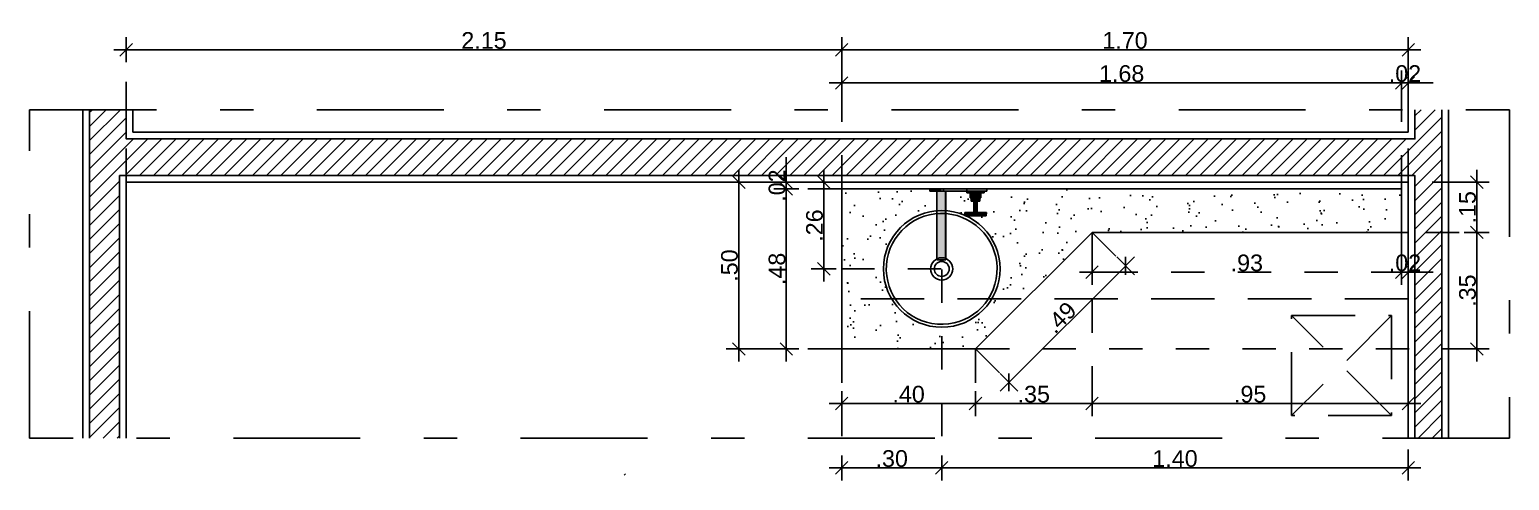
# Model space of a CAD drawing. Header units: millimetres. Extents: x 1999 to 2304, y 1614 to 1800.
# Drawn here: x 2245.624 to 2250.065, y 1631.326 to 1632.678 of the extents above; entities that cross this region are included whole.
import ezdxf

# ---------------------------------------------------------------- set-up
doc = ezdxf.new("R2010")
doc.units = ezdxf.units.MM
doc.header["$LTSCALE"] = 0.03
doc.header["$PDMODE"] = 34
for name, pattern in [('CONTINU', [0]), ('DASHDOT', [25.4, 12.7, -6.35, 0, -6.35]), ('HIDDEN', [9.524999999999999, 6.35, -3.175])]:
    doc.linetypes.add(name, pattern=pattern)
for name, color, linetype in [('BANCADAS', 5, 'Continuous'), ('COTA BANCADAS', 250, 'Continuous'), ('COTA Especificações', 250, 'Continuous'), ('Especificações', 3, 'Continuous'), ('Layout', 6, 'Continuous'), ('LOUÇAS E METAIS', 5, 'Continuous'), ('PL1', 1, 'Continuous'), ('PL250', 250, 'Continuous'), ('PL5', 5, 'Continuous'), ('PL6', 6, 'Continuous'), ('Projeção', 250, 'HIDDEN')]:
    doc.layers.add(name, color=color, linetype=linetype)
doc.styles.get("Standard").update_dxf_attribs({"font": 'arial.ttf'})
doc.dimstyles.new('TICK01', dxfattribs={"dimscale": 0, "dimtxt": 2, "dimasz": 1.5, "dimexe": 0.18, "dimexo": 0.06, "dimgap": 0.09, "dimtad": 1, "dimzin": 4, "dimdsep": 46, "dimtxsty": 'Standard', "dimblk": 'TICK1', "dimcen": 0.09, "dimclrd": 256, "dimclre": 256, "dimclrt": 4, "dimaunit": 1, "dimadec": 0, "dimazin": 0, "dimtfac": 1, "dimtix": 1, "dimtmove": 2, "dimatfit": 3, "dimldrblk": 'TICK1', "dimfxl": 1, "dimtolj": 1, "dimtzin": 12, "dimarcsym": 0})

# ---------------------------------------------------------------- blocks, each defined once
blk = doc.blocks.new('L55_p')
at = {"layer": 'PL250'}
blk.add_lwpolyline([(0, 0.03345301067885487, 1), (0, -0.03345301067885487, 1)], format="xyb", close=True, dxfattribs=at)
at = {"layer": 'PL5'}
blk.add_lwpolyline([(-1.879334384994748e-13, 0.1749999999971191, 1), (-1.879334384994748e-13, -0.1749999999998043, 1)], format="xyb", close=True, dxfattribs=at)
blk.add_lwpolyline([(-0.0127383558278705, -0.165761264446086, 1563.580026749659), (-0.01316236934652443, -0.165728134404358)], format="xyb", dxfattribs=at)
at = {"layer": 'PL6'}
blk.add_lwpolyline([(0, 0.02250000745696923, 1), (0, -0.02250000745696923, 1)], format="xyb", close=True, dxfattribs=at)
blk = doc.blocks.new('1179C85_P')
at = {"layer": 'Especificações'}
h = blk.add_hatch(color=9, dxfattribs=at)
h.dxf.hatch_style = 1
h.paths.add_polyline_path([(-1.000154820074428e-14, 0), (-0.1368569897952057, 0), (-0.1368547259952493, -0.006534158820159064), (-3.570083274145874e-09, -0.006534158820159064)])
h = blk.add_hatch(color=9, dxfattribs=at)
h.dxf.hatch_style = 1
h.paths.add_polyline_path([(0.03395699256475382, 4.336808689942018e-19), (-1.000415028595825e-14, 4.336808689942018e-19), (-3.570083277615321e-09, -0.006534158820159064), (0.03395699256475382, -0.006534158820159064)])
h = blk.add_hatch(color=9, dxfattribs=at)
h.dxf.hatch_style = 1
h.paths.add_polyline_path([(-0.07691797499524, -0.006534158820159064), (-0.1288820339952963, -0.006534158820159064), (-0.1288821692352258, -0.01167911472020932), (-0.07691783975519684, -0.01167911472020933)])
h = blk.add_hatch(color=9, dxfattribs=at)
h.dxf.hatch_style = 1
h.paths.add_polyline_path([(-0.08669326331554698, -0.01167911472020933), (-0.1191067456749893, -0.01167911472020933), (-0.1191068338752075, -0.0264029698801096), (-0.08669317511521513, -0.02640296988010959)])
h = blk.add_hatch(color=9, dxfattribs=at)
h.dxf.hatch_style = 1
h.paths.add_polyline_path([(-0.08998602803565868, -0.02640296988010959), (-0.115814004475074, -0.02640296988010959), (-0.1158140279952704, -0.03634499442000561), (-0.08998598099526588, -0.03634499442000561)])
h = blk.add_hatch(color=9, dxfattribs=at)
h.dxf.hatch_style = 1
h.paths.add_polyline_path([(-0.09775509563519336, -0.03634499442000561), (-0.1080450044952386, -0.03634499442000561), (-0.1080450044952386, -0.07029440302403642), (-0.09775509563519337, -0.07029448891736483)])
h = blk.add_hatch(color=9, dxfattribs=at)
h.dxf.hatch_style = 1
h.paths.add_polyline_path([(0.01309511124475193, -0.006534158820159064), (-0.01309523195527618, -0.006534158820159057), (-0.01309523195527618, -0.2121653352000976), (-2.564640280283692e-07, -0.2128515855902433), (0.01309511124475193, -0.2121652881601221)])
h = blk.add_hatch(color=9, dxfattribs=at)
h.dxf.hatch_style = 1
h.paths.add_polyline_path([(-0.1088737641890047, -0.0702944915401531), (-0.1353190050299451, -0.0702944915401531), (-0.1351285934005058, -0.08120084490019543), (-0.1086836434442132, -0.08120079906446953)])
h = blk.add_hatch(color=9, dxfattribs=at)
h.dxf.hatch_style = 1
h.paths.add_polyline_path([(-0.09744088901527448, -0.0702944915401531), (-0.1083593436205241, -0.07029440040014207), (-0.1081689776400841, -0.08120079817242469), (-0.09763134597127589, -0.08120077990806807)])
h = blk.add_hatch(color=9, dxfattribs=at)
h.dxf.hatch_style = 1
h.paths.add_polyline_path([(-0.07048100375526124, -0.07029440039929266), (-0.09692644781523542, -0.0702944915401531), (-0.0971165894054789, -0.08120077901586593), (-0.07067141523060691, -0.08120073317975139)])
at = {"color": 5, "linetype": 'CONTINU'}
for p, q in [((-0.1368569897952057, 0), (0.03395700432474769, 0)), ((-0.1368569897952057, 0), (-0.1368547259952493, -0.006534158820159064)), ((-0.1368547465752954, -0.006534158820159064), (0.03395699256475382, -0.006534158820159064)), ((-0.1288821692352258, -0.01167911472020933), (-0.1288820339952963, -0.006534158820159064)), ((-0.1288821692352258, -0.01167911472020933), (-0.07691783975519684, -0.01167911472020933)), ((-0.1191068338752075, -0.02640296988010959), (-0.1191067456752535, -0.0116791588200158)), ((-0.1191068338752075, -0.02640296988010959), (-0.08669317511521513, -0.02640296988010959)), ((-0.1158140279952704, -0.03634499442000561), (-0.1158140044752827, -0.02640305808017729)), ((-0.1158140279952704, -0.03634499442000561), (-0.08998598099526589, -0.03634499442000561)), ((-0.1080450044952386, -0.07029440040014379), (-0.1080450044952386, -0.03634499442000561)), ((-0.09775509563519336, -0.07029440040014379), (-0.09775509563519336, -0.03634499442000561)), ((-0.08998598099526589, -0.03634499442000561), (-0.08998602803524136, -0.02640305808017729)), ((-0.08669317511521513, -0.02640296988010959), (-0.08669326331528282, -0.0116791588200158)), ((-0.07691783975519684, -0.01167911472020933), (-0.07691797499524, -0.006534158820159064)), ((-0.01358280155523062, -0.2121653352000976), (-0.01358280155523062, -0.006534158820159064)), ((-0.01309523195527618, -0.2121653352000976), (-0.01309523195527618, -0.006534158820159064)), ((0.01309511124475193, -0.2121653352000976), (0.01309511124475193, -0.006534158820159064)), ((0.01358280432475567, -0.2121653352000976), (0.01358280432475567, -0.006534158820159064)), ((0.03395699256475382, -0.006534158820159064), (0.03395699256475382, -2.058004611171782e-08)), ((-0.1353190052352602, -0.07029447978015924), (-0.1351285931951907, -0.08120085666018895)), ((-0.1353189817152725, -0.0702944915401531), (-0.1088737405152642, -0.0702944915401531)), ((-0.1351285931951907, -0.08120084490019508), (-0.07067163923522912, -0.08120073318013965)), ((-0.108873764035252, -0.07029450036020535), (-0.1086836430552012, -0.08120082138020734)), ((-0.1088737405152642, -0.0702944915401531), (-0.1086735500352916, -0.0702916074001223)), ((-0.1086735500352916, -0.0702916074001223), (-0.1083998095751895, -0.0702916074001223)), ((-0.1083998095751895, -0.0702916074001223), (-0.1083698186351967, -0.07029277458013894)), ((-0.1083698186351967, -0.07029277458013894), (-0.108359343415259, -0.07029440040014379)), ((-0.108359343415259, -0.07029440040014379), (-0.09744088901527448, -0.0702944915401531)), ((-0.108359343415259, -0.07029441216013765), (-0.1081689784152786, -0.08120075376018576)), ((-0.09763134515526417, -0.08120073318013965), (-0.09744088901527448, -0.0702944915401531)), ((-0.09744088901527448, -0.0702944915401531), (-0.0974304137952231, -0.07029277458013894)), ((-0.09743039027523537, -0.07029276282014507), (-0.09740040227529789, -0.0702916074001223)), ((-0.09740040227529789, -0.0702916074001223), (-0.09712663829520807, -0.0702916074001223)), ((-0.09712663829520807, -0.0702916074001223), (-0.0969264478152354, -0.0702944915401531)), ((-0.09711658937521861, -0.0812007772801735), (-0.0969264478152354, -0.0702944915401531)), ((-0.0969264478152354, -0.0702944915401531), (-0.07048125071526101, -0.07029440040014379)), ((-0.07067141579523195, -0.08120076552017963), (-0.0704810037552761, -0.07029440040014379)), ((-0.01358280155523062, -0.2121653528402021), (-0.01309523195527618, -0.2121653528402021)), ((-0.01310586299518945, -0.2125805249399946), (-0.0131060305752726, -0.2124799593000262)), ((-0.01310348453523602, -0.2126392338000187), (-0.0131019704352866, -0.2126558595000461)), ((-0.01310324933524498, -0.2123551798201788), (-0.01310171465524945, -0.2123101478400713)), ((-0.0131019704352866, -0.2126558595000461), (-0.01310013293527845, -0.2126681869201548)), ((-0.01310171465524945, -0.2123102125201513), (-0.01309523195527618, -0.2121653057999993)), ((-0.01310013293527845, -0.2126681869201548), (-0.01309764275526959, -0.2126767276201917)), ((-0.01309523195527618, -0.2121653352000976), (-1.162152329925448e-07, -0.2128515929400692)), ((-0.01309523195527618, -0.2126791149000837), (-4.495291250350419e-09, -0.2133654343801936)), ((-1.162152329925448e-07, -0.2128515782401337), (0.01309511124475193, -0.2121652881601221)), ((-4.495291250350419e-09, -0.2133654020401536), (0.01309522296480736, -0.2126791149000837)), ((0.01309511124475193, -0.2121653057999993), (0.01310252298480918, -0.2123329152000224)), ((0.01309511124475193, -0.2121653528402021), (0.01358280432475567, -0.2121653528402021)), ((0.01309522296480736, -0.2126791149000837), (0.01309801596471516, -0.2126758779600095)), ((0.01309801596471516, -0.2126758779600095), (0.01310013570480351, -0.2126681869201548)), ((0.01310013570480351, -0.2126681869201548), (0.01310197320481166, -0.2126558595000461)), ((0.01310197320481166, -0.2126558771401506), (0.01310348730476107, -0.2126392338000187)), ((0.01310252298480918, -0.2123329945800378), (0.01310390184471544, -0.2123769887400613)), ((0.01310586576471451, -0.2125805102400591), (0.01310603334479765, -0.2124799593000262))]:
    blk.add_line(p, q, dxfattribs=at)
for points in [[(-0.01309523195527618, -0.2126791149000837), (-0.01334346791520602, -0.2126001318001727), (-0.01351759529529772, -0.2124161583601563), (-0.01358280155523062, -0.2121653528402021)], [(-0.0131060305752726, -0.2124799593000262), (-0.01310542493524736, -0.2124407397000141), (-0.01310449589527707, -0.2123989005601743), (-0.01310324933524498, -0.2123552121599914)], [(-0.01310586299518945, -0.2125805249399946), (-0.01310567189523226, -0.2125890597601483), (-0.01310546021522896, -0.2125972947001173), (-0.01310521325524405, -0.2126052238800185)], [(-0.01310510153518862, -0.212608519620062), (-0.01310463995525879, -0.2126197621801111), (-0.01310410193525513, -0.2126300316001561), (-0.01310348453523602, -0.2126392338000187)], [(-4.495291250350419e-09, -0.2133654020401536), (-9.86231520982983e-06, -0.2132949919800922), (-9.86231520982983e-06, -0.2131103335200351), (-1.625528511794982e-08, -0.2128516076400047)], [(-4.495291250350419e-09, -0.2133654020401536), (9.865084734883567e-06, -0.2132949919800922), (9.865084734883567e-06, -0.2131103305800934), (7.264702617248986e-09, -0.2128515929400692)], [(0.01309522296480736, -0.2126791149000837), (0.01334347068473107, -0.2126001318001727), (0.01351758630471522, -0.2124161583601563), (0.01358280432475567, -0.2121653528402021)], [(0.01310509254471981, -0.212608519620062), (0.01310463096478998, -0.2126197357201818), (0.01310410470478018, -0.2126300080801684), (0.01310348730476107, -0.2126392338000187)], [(0.01310603334479765, -0.2124799593000262), (0.01310555118470802, -0.212447407620175), (0.01310483382474104, -0.2124128302800727), (0.01310390184471544, -0.2123770063801658)], [(0.01310586576471451, -0.2125805102400591), (0.01310567466475732, -0.2125890597601483), (0.01310546298475401, -0.2125973005800006), (0.01310521602476911, -0.2126052238800185)]]:
    blk.add_lwpolyline(points, dxfattribs=at)
blk = doc.blocks.new('TICK1')
for p, q in [((-1, 0), (1, 0)), ((0.5, 0.5), (-0.5, -0.5)), ((0, 1), (0, -1))]:
    blk.add_line(p, q)
blk = doc.blocks.new('*D577')
at = {"layer": 'COTA Especificações', "lineweight": -2, "ltscale": 0.1, "transparency": 16777216}
for p, q in [((2249.703697268079, 1632.51771431872), (2249.666197268079, 1632.51771431872)), ((2249.761197268089, 1632.51771431872), (2249.741197268079, 1632.51771431872)), ((2249.798697268089, 1632.51771431872), (2249.836197268089, 1632.51771431872))]:
    blk.add_line(p, q, dxfattribs=at)
at = {"layer": 'COTA Especificações', "linetype": 'HIDDEN', "lineweight": -2, "ltscale": 0.1, "transparency": 16777216}
for p, q in [((2249.741197268079, 1632.201400333262), (2249.741197268079, 1632.52221431872)), ((2249.761197268089, 1632.221400333262), (2249.761197268089, 1632.52221431872))]:
    blk.add_line(p, q, dxfattribs=at)
at = {"layer": 'DEFPOINTS', "color": 0, "ltscale": 0.1, "transparency": 16777216}
for p in [(2249.741197268079, 1632.51771431872), (2249.741197268079, 1632.199900333261), (2249.761197268089, 1632.219900333262)]:
    blk.add_point(p, dxfattribs=at)
at = {"layer": 'COTA Especificações', "lineweight": -2, "ltscale": 0.1, "transparency": 16777216, "xscale": 0.03749999999999998, "yscale": 0.03749999999999998, "zscale": 0.03749999999999998}
blk.add_blockref('TICK1', (2249.741197268079, 1632.51771431872), dxfattribs=at)
at = {"layer": 'COTA Especificações', "lineweight": -2, "ltscale": 0.1, "transparency": 16777216, "xscale": 0.03749999999999998, "yscale": 0.03749999999999998, "zscale": 0.03749999999999998, "rotation": 180}
blk.add_blockref('TICK1', (2249.761197268089, 1632.51771431872), dxfattribs=at)
at = {"layer": 'COTA Especificações', "color": 4, "ltscale": 0.1, "transparency": 16777216, "insert": (2249.751197268084, 1632.545492968106), "char_height": 0.04999999999999998, "attachment_point": 5}
blk.add_mtext('\\A1;.02', dxfattribs=at)
blk = doc.blocks.new('*D578')
at = {"layer": 'COTA Especificações', "linetype": 'HIDDEN', "lineweight": -2, "ltscale": 0.1, "transparency": 16777216}
for p, q in [((2248.061197268079, 1632.201400333262), (2248.061197268079, 1632.52221431872)), ((2249.741197268079, 1632.201400333262), (2249.741197268079, 1632.52221431872))]:
    blk.add_line(p, q, dxfattribs=at)
at = {"layer": 'COTA Especificações', "lineweight": -2, "ltscale": 0.1, "transparency": 16777216}
blk.add_line((2249.703697268079, 1632.51771431872), (2248.098697268079, 1632.51771431872), dxfattribs=at)
at = {"layer": 'DEFPOINTS', "color": 0, "ltscale": 0.1, "transparency": 16777216}
for p in [(2248.061197268079, 1632.51771431872), (2248.061197268079, 1632.199900333261), (2249.741197268079, 1632.199900333261)]:
    blk.add_point(p, dxfattribs=at)
at = {"layer": 'COTA Especificações', "lineweight": -2, "ltscale": 0.1, "transparency": 16777216, "xscale": 0.03749999999999998, "yscale": 0.03749999999999998, "zscale": 0.03749999999999998, "rotation": 180}
blk.add_blockref('TICK1', (2248.061197268079, 1632.51771431872), dxfattribs=at)
at = {"layer": 'COTA Especificações', "lineweight": -2, "ltscale": 0.1, "transparency": 16777216, "xscale": 0.03749999999999998, "yscale": 0.03749999999999998, "zscale": 0.03749999999999998}
blk.add_blockref('TICK1', (2249.741197268079, 1632.51771431872), dxfattribs=at)
at = {"layer": 'COTA Especificações', "color": 4, "ltscale": 0.1, "transparency": 16777216, "insert": (2248.901197268079, 1632.545492968106), "char_height": 0.04999999999999998, "attachment_point": 5}
blk.add_mtext('\\A1;1.68', dxfattribs=at)
blk = doc.blocks.new('*D579')
at = {"layer": 'COTA Especificações', "lineweight": -2, "ltscale": 0.1, "transparency": 16777216}
for p, q in [((2247.894920607648, 1632.257400333263), (2247.894920607648, 1632.294900333264)), ((2247.894920607648, 1632.219900333263), (2247.894920607648, 1632.199900333262)), ((2247.894920607648, 1632.162400333262), (2247.894920607648, 1632.124900333262))]:
    blk.add_line(p, q, dxfattribs=at)
at = {"layer": 'COTA Especificações', "linetype": 'HIDDEN', "lineweight": -2, "ltscale": 0.1, "transparency": 16777216}
for p, q in [((2248.05969726808, 1632.219900333263), (2247.890420607648, 1632.219900333263)), ((2248.05969726808, 1632.199900333262), (2247.890420607648, 1632.199900333262))]:
    blk.add_line(p, q, dxfattribs=at)
at = {"layer": 'DEFPOINTS', "color": 0, "ltscale": 0.1, "transparency": 16777216}
for p in [(2247.894920607648, 1632.199900333262), (2248.061197268079, 1632.219900333263), (2248.06119726808, 1632.199900333262)]:
    blk.add_point(p, dxfattribs=at)
at = {"layer": 'COTA Especificações', "lineweight": -2, "ltscale": 0.1, "transparency": 16777216, "xscale": 0.03749999999999998, "yscale": 0.03749999999999998, "zscale": 0.03749999999999998}
for p, rotation in [((2247.894920607648, 1632.219900333263), 270), ((2247.894920607648, 1632.199900333262), 90)]:
    blk.add_blockref('TICK1', p, dxfattribs=dict(at, rotation=rotation))
at = {"layer": 'COTA Especificações', "color": 4, "ltscale": 0.1, "transparency": 16777216, "insert": (2247.867141958262, 1632.209900333262), "char_height": 0.04999999999999998, "attachment_point": 5, "rotation": 90}
blk.add_mtext('\\A1;.02', dxfattribs=at)
blk = doc.blocks.new('*D580')
at = {"layer": 'COTA Especificações', "linetype": 'HIDDEN', "lineweight": -2, "ltscale": 0.1, "transparency": 16777216}
for p, q in [((2248.05969726808, 1632.199900333262), (2247.890420607651, 1632.199900333262)), ((2248.05969726808, 1631.719900333263), (2247.890420607651, 1631.719900333263))]:
    blk.add_line(p, q, dxfattribs=at)
at = {"layer": 'COTA Especificações', "lineweight": -2, "ltscale": 0.1, "transparency": 16777216}
blk.add_line((2247.894920607651, 1632.162400333262), (2247.894920607651, 1631.757400333263), dxfattribs=at)
at = {"layer": 'DEFPOINTS', "color": 0, "ltscale": 0.1, "transparency": 16777216}
for p in [(2248.06119726808, 1632.199900333262), (2247.894920607651, 1631.719900333263), (2248.06119726808, 1631.719900333263)]:
    blk.add_point(p, dxfattribs=at)
at = {"layer": 'COTA Especificações', "lineweight": -2, "ltscale": 0.1, "transparency": 16777216, "xscale": 0.03749999999999998, "yscale": 0.03749999999999998, "zscale": 0.03749999999999998}
for p, rotation in [((2247.894920607651, 1632.199900333262), 90), ((2247.894920607651, 1631.719900333263), 270)]:
    blk.add_blockref('TICK1', p, dxfattribs=dict(at, rotation=rotation))
at = {"layer": 'COTA Especificações', "color": 4, "ltscale": 0.1, "transparency": 16777216, "insert": (2247.867141958265, 1631.959900333261), "char_height": 0.04999999999999998, "attachment_point": 5, "rotation": 90}
blk.add_mtext('\\A1;.48', dxfattribs=at)
blk = doc.blocks.new('*D581')
at = {"layer": 'COTA Especificações', "linetype": 'HIDDEN', "lineweight": -2, "ltscale": 0.1, "transparency": 16777216}
for p, q in [((2248.061197268079, 1631.718400333262), (2248.061197268079, 1631.551677353495)), ((2248.462620835181, 1631.718400333262), (2248.462620835181, 1631.551677353495))]:
    blk.add_line(p, q, dxfattribs=at)
at = {"layer": 'COTA Especificações', "lineweight": -2, "ltscale": 0.1, "transparency": 16777216}
blk.add_line((2248.098697268079, 1631.556177353495), (2248.425120835182, 1631.556177353495), dxfattribs=at)
at = {"layer": 'DEFPOINTS', "color": 0, "ltscale": 0.1, "transparency": 16777216}
for p in [(2248.061197268079, 1631.719900333262), (2248.462620835181, 1631.719900333262), (2248.462620835181, 1631.556177353495)]:
    blk.add_point(p, dxfattribs=at)
at = {"layer": 'COTA Especificações', "lineweight": -2, "ltscale": 0.1, "transparency": 16777216, "xscale": 0.03749999999999998, "yscale": 0.03749999999999998, "zscale": 0.03749999999999998, "rotation": 180}
blk.add_blockref('TICK1', (2248.061197268079, 1631.556177353495), dxfattribs=at)
at = {"layer": 'COTA Especificações', "lineweight": -2, "ltscale": 0.1, "transparency": 16777216, "xscale": 0.03749999999999998, "yscale": 0.03749999999999998, "zscale": 0.03749999999999998}
blk.add_blockref('TICK1', (2248.462620835181, 1631.556177353495), dxfattribs=at)
at = {"layer": 'COTA Especificações', "color": 4, "ltscale": 0.1, "transparency": 16777216, "insert": (2248.26190905163, 1631.583956002881), "char_height": 0.04999999999999998, "attachment_point": 5}
blk.add_mtext('\\A1;.40', dxfattribs=at)
blk = doc.blocks.new('*D582')
at = {"layer": 'COTA Especificações', "linetype": 'HIDDEN', "lineweight": -2, "ltscale": 0.1, "transparency": 16777216}
for p, q in [((2248.813362214642, 1632.068520392379), (2248.915928971844, 1631.965953635178)), ((2248.463681495353, 1631.71883967309), (2248.566248252554, 1631.616272915888))]:
    blk.add_line(p, q, dxfattribs=at)
at = {"layer": 'COTA Especificações', "lineweight": -2, "ltscale": 0.1, "transparency": 16777216}
blk.add_line((2248.589582776334, 1631.645971400698), (2248.886230487034, 1631.942619111399), dxfattribs=at)
at = {"layer": 'DEFPOINTS', "color": 0, "ltscale": 0.1, "transparency": 16777216}
for p in [(2248.812301554471, 1632.069581052551), (2248.912746991329, 1631.969135615693), (2248.462620835181, 1631.719900333262)]:
    blk.add_point(p, dxfattribs=at)
at = {"layer": 'COTA Especificações', "lineweight": -2, "ltscale": 0.1, "transparency": 16777216, "xscale": 0.03749999999999998, "yscale": 0.03749999999999998, "zscale": 0.03749999999999998}
for p, rotation in [((2248.912746991329, 1631.969135615693), 45), ((2248.563066272039, 1631.619454896404), 225)]:
    blk.add_blockref('TICK1', p, dxfattribs=dict(at, rotation=rotation))
at = {"layer": 'COTA Especificações', "color": 4, "ltscale": 0.1, "transparency": 16777216, "insert": (2248.718264160331, 1631.813937727402), "char_height": 0.04999999999999998, "attachment_point": 5, "rotation": 45}
blk.add_mtext('\\A1;.49', dxfattribs=at)
blk = doc.blocks.new('*D583')
at = {"layer": 'COTA BANCADAS', "linetype": 'HIDDEN', "lineweight": -2, "ltscale": 0.098, "transparency": 16777216}
for p, q in [((2248.812301554471, 1632.068081052551), (2248.812301554471, 1631.945439429319)), ((2249.741197268079, 1632.068081052552), (2249.741197268079, 1631.945439429319)), ((2248.849801554471, 1631.949939429319), (2249.703697268079, 1631.949939429319))]:
    blk.add_line(p, q, dxfattribs=at)
at = {"layer": 'DEFPOINTS', "color": 0, "linetype": 'HIDDEN', "ltscale": 0.098, "transparency": 16777216}
for p in [(2248.812301554471, 1632.069581052551), (2249.741197268079, 1632.069581052552), (2249.741197268079, 1631.949939429319)]:
    blk.add_point(p, dxfattribs=at)
at = {"layer": 'COTA BANCADAS', "linetype": 'HIDDEN', "lineweight": -2, "ltscale": 0.098, "transparency": 16777216, "xscale": 0.03750000000000001, "yscale": 0.03750000000000001, "zscale": 0.03750000000000001, "rotation": 180}
blk.add_blockref('TICK1', (2248.812301554471, 1631.949939429319), dxfattribs=at)
at = {"layer": 'COTA BANCADAS', "linetype": 'HIDDEN', "lineweight": -2, "ltscale": 0.098, "transparency": 16777216, "xscale": 0.03750000000000001, "yscale": 0.03750000000000001, "zscale": 0.03750000000000001}
blk.add_blockref('TICK1', (2249.741197268079, 1631.949939429319), dxfattribs=at)
at = {"layer": 'COTA BANCADAS', "color": 4, "linetype": 'HIDDEN', "ltscale": 0.098, "transparency": 16777216, "insert": (2249.276749411275, 1631.977735131911), "char_height": 0.05, "attachment_point": 5}
blk.add_mtext('\\A1;.93', dxfattribs=at)
blk = doc.blocks.new('*D584')
at = {"layer": 'COTA Especificações', "linetype": 'HIDDEN', "lineweight": -2, "ltscale": 0.1, "transparency": 16777216}
for p, q in [((2249.741197268079, 1632.068081052552), (2249.741197268079, 1631.945439429319)), ((2249.761197268089, 1632.068081052552), (2249.761197268089, 1631.945439429319))]:
    blk.add_line(p, q, dxfattribs=at)
at = {"layer": 'COTA Especificações', "lineweight": -2, "ltscale": 0.1, "transparency": 16777216}
for p, q in [((2249.703697268079, 1631.949939429319), (2249.666197268079, 1631.949939429319)), ((2249.741197268079, 1631.949939429319), (2249.761197268089, 1631.949939429319)), ((2249.798697268089, 1631.949939429319), (2249.836197268089, 1631.949939429319))]:
    blk.add_line(p, q, dxfattribs=at)
at = {"layer": 'DEFPOINTS', "color": 0, "ltscale": 0.1, "transparency": 16777216}
for p in [(2249.741197268079, 1632.069581052552), (2249.761197268089, 1632.069581052552), (2249.761197268089, 1631.949939429319)]:
    blk.add_point(p, dxfattribs=at)
at = {"layer": 'COTA Especificações', "lineweight": -2, "ltscale": 0.1, "transparency": 16777216, "xscale": 0.03749999999999998, "yscale": 0.03749999999999998, "zscale": 0.03749999999999998}
blk.add_blockref('TICK1', (2249.741197268079, 1631.949939429319), dxfattribs=at)
at = {"layer": 'COTA Especificações', "lineweight": -2, "ltscale": 0.1, "transparency": 16777216, "xscale": 0.03749999999999998, "yscale": 0.03749999999999998, "zscale": 0.03749999999999998, "rotation": 180}
blk.add_blockref('TICK1', (2249.761197268089, 1631.949939429319), dxfattribs=at)
at = {"layer": 'COTA Especificações', "color": 4, "ltscale": 0.1, "transparency": 16777216, "insert": (2249.751197268084, 1631.977718078705), "char_height": 0.04999999999999998, "attachment_point": 5}
blk.add_mtext('\\A1;.02', dxfattribs=at)
blk = doc.blocks.new('*D585')
at = {"layer": 'COTA Especificações', "linetype": 'HIDDEN', "lineweight": -2, "ltscale": 0.1, "transparency": 16777216}
for p, q in [((2247.893420607646, 1632.219900333263), (2247.747796449763, 1632.219900333263)), ((2247.888920607646, 1631.719900333263), (2247.747796449763, 1631.719900333263))]:
    blk.add_line(p, q, dxfattribs=at)
at = {"layer": 'COTA Especificações', "lineweight": -2, "ltscale": 0.1, "transparency": 16777216}
blk.add_line((2247.752296449763, 1632.182400333264), (2247.752296449763, 1631.757400333263), dxfattribs=at)
at = {"layer": 'DEFPOINTS', "color": 0, "ltscale": 0.1, "transparency": 16777216}
for p in [(2247.894920607646, 1632.219900333263), (2247.752296449763, 1631.719900333263), (2247.890420607646, 1631.719900333263)]:
    blk.add_point(p, dxfattribs=at)
at = {"layer": 'COTA Especificações', "lineweight": -2, "ltscale": 0.1, "transparency": 16777216, "xscale": 0.03749999999999998, "yscale": 0.03749999999999998, "zscale": 0.03749999999999998}
for p, rotation in [((2247.752296449763, 1632.219900333263), 90), ((2247.752296449763, 1631.719900333263), 270)]:
    blk.add_blockref('TICK1', p, dxfattribs=dict(at, rotation=rotation))
at = {"layer": 'COTA Especificações', "color": 4, "ltscale": 0.1, "transparency": 16777216, "insert": (2247.724517800376, 1631.969900333262), "char_height": 0.04999999999999998, "attachment_point": 5, "rotation": 90}
blk.add_mtext('\\A1;.50', dxfattribs=at)
blk = doc.blocks.new('*D586')
at = {"layer": 'COTA Especificações', "linetype": 'HIDDEN', "lineweight": -2, "ltscale": 0.1, "transparency": 16777216}
for p, q in [((2248.061197268079, 1632.52371431872), (2248.061197268079, 1632.621565498155)), ((2249.761197268089, 1632.51921431872), (2249.761197268089, 1632.621565498155))]:
    blk.add_line(p, q, dxfattribs=at)
at = {"layer": 'COTA Especificações', "lineweight": -2, "ltscale": 0.1, "transparency": 16777216}
blk.add_line((2248.098697268079, 1632.617065498155), (2249.723697268089, 1632.617065498155), dxfattribs=at)
at = {"layer": 'DEFPOINTS', "color": 0, "ltscale": 0.1, "transparency": 16777216}
for p in [(2249.761197268089, 1632.617065498155), (2248.061197268079, 1632.52221431872), (2249.761197268089, 1632.51771431872)]:
    blk.add_point(p, dxfattribs=at)
at = {"layer": 'COTA Especificações', "lineweight": -2, "ltscale": 0.1, "transparency": 16777216, "xscale": 0.03749999999999998, "yscale": 0.03749999999999998, "zscale": 0.03749999999999998, "rotation": 180}
blk.add_blockref('TICK1', (2248.061197268079, 1632.617065498155), dxfattribs=at)
at = {"layer": 'COTA Especificações', "lineweight": -2, "ltscale": 0.1, "transparency": 16777216, "xscale": 0.03749999999999998, "yscale": 0.03749999999999998, "zscale": 0.03749999999999998}
blk.add_blockref('TICK1', (2249.761197268089, 1632.617065498155), dxfattribs=at)
at = {"layer": 'COTA Especificações', "color": 4, "ltscale": 0.1, "transparency": 16777216, "insert": (2248.911197268084, 1632.644844147541), "char_height": 0.04999999999999998, "attachment_point": 5}
blk.add_mtext('\\A1;1.70', dxfattribs=at)
blk = doc.blocks.new('*D605')
at = {"layer": 'COTA Especificações', "linetype": 'HIDDEN', "lineweight": -2, "ltscale": 0.1, "transparency": 16777216}
for p, q in [((2248.061197268079, 1631.958400333272), (2248.061197268079, 1631.358622514861)), ((2248.361197268089, 1631.958400333272), (2248.361197268089, 1631.358622514861))]:
    blk.add_line(p, q, dxfattribs=at)
at = {"layer": 'COTA Especificações', "lineweight": -2, "ltscale": 0.1, "transparency": 16777216}
blk.add_line((2248.323697268089, 1631.363122514861), (2248.098697268079, 1631.363122514861), dxfattribs=at)
at = {"layer": 'DEFPOINTS', "color": 0, "ltscale": 0.1, "transparency": 16777216}
for p in [(2248.061197268079, 1631.959900333272), (2248.361197268089, 1631.959900333272), (2248.061197268079, 1631.363122514861)]:
    blk.add_point(p, dxfattribs=at)
at = {"layer": 'COTA Especificações', "lineweight": -2, "ltscale": 0.1, "transparency": 16777216, "xscale": 0.03749999999999998, "yscale": 0.03749999999999998, "zscale": 0.03749999999999998, "rotation": 180}
blk.add_blockref('TICK1', (2248.061197268079, 1631.363122514861), dxfattribs=at)
at = {"layer": 'COTA Especificações', "lineweight": -2, "ltscale": 0.1, "transparency": 16777216, "xscale": 0.03749999999999998, "yscale": 0.03749999999999998, "zscale": 0.03749999999999998}
blk.add_blockref('TICK1', (2248.361197268089, 1631.363122514861), dxfattribs=at)
at = {"layer": 'COTA Especificações', "color": 4, "ltscale": 0.1, "transparency": 16777216, "insert": (2248.211197268084, 1631.390918217453), "char_height": 0.04999999999999998, "attachment_point": 5}
blk.add_mtext('\\A1;.30', dxfattribs=at)
blk = doc.blocks.new('*D606')
at = {"layer": 'COTA Especificações', "linetype": 'HIDDEN', "lineweight": -2, "ltscale": 0.1, "transparency": 16777216}
for p, q in [((2249.761197268089, 1632.218400333262), (2249.761197268089, 1631.358622514861)), ((2248.361197268089, 1631.364622514861), (2248.361197268089, 1631.367622514861))]:
    blk.add_line(p, q, dxfattribs=at)
at = {"layer": 'COTA Especificações', "lineweight": -2, "ltscale": 0.1, "transparency": 16777216}
blk.add_line((2248.398697268089, 1631.363122514861), (2249.723697268089, 1631.363122514861), dxfattribs=at)
at = {"layer": 'DEFPOINTS', "color": 0, "ltscale": 0.1, "transparency": 16777216}
for p in [(2249.761197268089, 1632.219900333262), (2248.361197268089, 1631.363122514861), (2249.761197268089, 1631.363122514861)]:
    blk.add_point(p, dxfattribs=at)
at = {"layer": 'COTA Especificações', "lineweight": -2, "ltscale": 0.1, "transparency": 16777216, "xscale": 0.03749999999999998, "yscale": 0.03749999999999998, "zscale": 0.03749999999999998, "rotation": 180}
blk.add_blockref('TICK1', (2248.361197268089, 1631.363122514861), dxfattribs=at)
at = {"layer": 'COTA Especificações', "lineweight": -2, "ltscale": 0.1, "transparency": 16777216, "xscale": 0.03749999999999998, "yscale": 0.03749999999999998, "zscale": 0.03749999999999998}
blk.add_blockref('TICK1', (2249.761197268089, 1631.363122514861), dxfattribs=at)
at = {"layer": 'COTA Especificações', "color": 4, "ltscale": 0.1, "transparency": 16777216, "insert": (2249.061197268089, 1631.390901164247), "char_height": 0.04999999999999998, "attachment_point": 5}
blk.add_mtext('\\A1;1.40', dxfattribs=at)
blk = doc.blocks.new('*D693')
at = {"layer": 'COTA Especificações', "linetype": 'HIDDEN', "lineweight": -2, "ltscale": 0.1, "transparency": 16777216}
for p, q in [((2245.91419726809, 1632.221400333264), (2245.91419726809, 1632.621565498155)), ((2248.061197268079, 1632.52371431872), (2248.061197268079, 1632.621565498155))]:
    blk.add_line(p, q, dxfattribs=at)
at = {"layer": 'COTA Especificações', "lineweight": -2, "ltscale": 0.1, "transparency": 16777216}
blk.add_line((2248.023697268079, 1632.617065498155), (2245.95169726809, 1632.617065498155), dxfattribs=at)
at = {"layer": 'DEFPOINTS', "color": 0, "ltscale": 0.1, "transparency": 16777216}
for p in [(2245.91419726809, 1632.617065498155), (2248.061197268079, 1632.52221431872), (2245.91419726809, 1632.219900333263)]:
    blk.add_point(p, dxfattribs=at)
at = {"layer": 'COTA Especificações', "lineweight": -2, "ltscale": 0.1, "transparency": 16777216, "xscale": 0.03749999999999998, "yscale": 0.03749999999999998, "zscale": 0.03749999999999998, "rotation": 180}
blk.add_blockref('TICK1', (2245.91419726809, 1632.617065498155), dxfattribs=at)
at = {"layer": 'COTA Especificações', "lineweight": -2, "ltscale": 0.1, "transparency": 16777216, "xscale": 0.03749999999999998, "yscale": 0.03749999999999998, "zscale": 0.03749999999999998}
blk.add_blockref('TICK1', (2248.061197268079, 1632.617065498155), dxfattribs=at)
at = {"layer": 'COTA Especificações', "color": 4, "ltscale": 0.1, "transparency": 16777216, "insert": (2246.987697268085, 1632.644844147541), "char_height": 0.04999999999999998, "attachment_point": 5}
blk.add_mtext('\\A1;2.15', dxfattribs=at)
blk = doc.blocks.new('*D694')
at = {"layer": 'COTA Especificações', "linetype": 'HIDDEN', "lineweight": -2, "ltscale": 0.1, "transparency": 16777216}
for p, q in [((2248.812301554471, 1632.068081052551), (2248.812301554471, 1631.551677353495)), ((2248.462620835181, 1631.718400333262), (2248.462620835181, 1631.551677353495))]:
    blk.add_line(p, q, dxfattribs=at)
at = {"layer": 'COTA Especificações', "lineweight": -2, "ltscale": 0.1, "transparency": 16777216}
blk.add_line((2248.500120835181, 1631.556177353495), (2248.774801554471, 1631.556177353495), dxfattribs=at)
at = {"layer": 'DEFPOINTS', "color": 0, "ltscale": 0.1, "transparency": 16777216}
for p in [(2248.812301554471, 1632.069581052551), (2248.462620835181, 1631.719900333262), (2248.812301554471, 1631.556177353495)]:
    blk.add_point(p, dxfattribs=at)
at = {"layer": 'COTA Especificações', "lineweight": -2, "ltscale": 0.1, "transparency": 16777216, "xscale": 0.03749999999999998, "yscale": 0.03749999999999998, "zscale": 0.03749999999999998, "rotation": 180}
blk.add_blockref('TICK1', (2248.462620835181, 1631.556177353495), dxfattribs=at)
at = {"layer": 'COTA Especificações', "lineweight": -2, "ltscale": 0.1, "transparency": 16777216, "xscale": 0.03749999999999998, "yscale": 0.03749999999999998, "zscale": 0.03749999999999998}
blk.add_blockref('TICK1', (2248.812301554471, 1631.556177353495), dxfattribs=at)
at = {"layer": 'COTA Especificações', "color": 4, "ltscale": 0.1, "transparency": 16777216, "insert": (2248.637461194826, 1631.583973056087), "char_height": 0.04999999999999998, "attachment_point": 5}
blk.add_mtext('\\A1;.35', dxfattribs=at)
blk = doc.blocks.new('*D695')
at = {"layer": 'COTA Especificações', "linetype": 'HIDDEN', "lineweight": -2, "ltscale": 0.1, "transparency": 16777216}
for p, q in [((2248.812301554471, 1632.068081052551), (2248.812301554471, 1631.551677353495)), ((2249.761197268089, 1631.644520261441), (2249.761197268089, 1631.551677353495))]:
    blk.add_line(p, q, dxfattribs=at)
at = {"layer": 'COTA Especificações', "lineweight": -2, "ltscale": 0.1, "transparency": 16777216}
blk.add_line((2248.849801554471, 1631.556177353495), (2249.723697268089, 1631.556177353495), dxfattribs=at)
at = {"layer": 'DEFPOINTS', "color": 0, "ltscale": 0.1, "transparency": 16777216}
for p in [(2248.812301554471, 1632.069581052551), (2249.761197268089, 1631.646020261441), (2249.761197268089, 1631.556177353495)]:
    blk.add_point(p, dxfattribs=at)
at = {"layer": 'COTA Especificações', "lineweight": -2, "ltscale": 0.1, "transparency": 16777216, "xscale": 0.03749999999999998, "yscale": 0.03749999999999998, "zscale": 0.03749999999999998, "rotation": 180}
blk.add_blockref('TICK1', (2248.812301554471, 1631.556177353495), dxfattribs=at)
at = {"layer": 'COTA Especificações', "lineweight": -2, "ltscale": 0.1, "transparency": 16777216, "xscale": 0.03749999999999998, "yscale": 0.03749999999999998, "zscale": 0.03749999999999998}
blk.add_blockref('TICK1', (2249.761197268089, 1631.556177353495), dxfattribs=at)
at = {"layer": 'COTA Especificações', "color": 4, "ltscale": 0.1, "transparency": 16777216, "insert": (2249.28674941128, 1631.583956002881), "char_height": 0.04999999999999998, "attachment_point": 5}
blk.add_mtext('\\A1;.95', dxfattribs=at)
blk = doc.blocks.new('*D696')
at = {"layer": 'COTA Especificações', "linetype": 'HIDDEN', "lineweight": -2, "ltscale": 0.1, "transparency": 16777216}
for p, q in [((2248.813801554471, 1632.069581052552), (2249.971376283303, 1632.069581052552)), ((2248.464120835182, 1631.719900333263), (2249.971376283303, 1631.719900333263))]:
    blk.add_line(p, q, dxfattribs=at)
at = {"layer": 'COTA Especificações', "lineweight": -2, "ltscale": 0.1, "transparency": 16777216}
blk.add_line((2249.966876283303, 1631.757400333263), (2249.966876283303, 1632.032081052552), dxfattribs=at)
at = {"layer": 'DEFPOINTS', "color": 0, "ltscale": 0.1, "transparency": 16777216}
for p in [(2248.812301554472, 1632.069581052552), (2249.966876283303, 1632.069581052552), (2248.462620835182, 1631.719900333263)]:
    blk.add_point(p, dxfattribs=at)
at = {"layer": 'COTA Especificações', "lineweight": -2, "ltscale": 0.1, "transparency": 16777216, "xscale": 0.03749999999999998, "yscale": 0.03749999999999998, "zscale": 0.03749999999999998}
for p, rotation in [((2249.966876283303, 1632.069581052552), 90), ((2249.966876283303, 1631.719900333263), 270)]:
    blk.add_blockref('TICK1', p, dxfattribs=dict(at, rotation=rotation))
at = {"layer": 'COTA Especificações', "color": 4, "ltscale": 0.1, "transparency": 16777216, "insert": (2249.939080580711, 1631.894740692906), "char_height": 0.04999999999999998, "attachment_point": 5, "rotation": 90}
blk.add_mtext('\\A1;.35', dxfattribs=at)
blk = doc.blocks.new('*D697')
at = {"layer": 'COTA Especificações', "linetype": 'HIDDEN', "lineweight": -2, "ltscale": 0.1, "transparency": 16777216}
for p, q in [((2249.033008289384, 1632.219900333263), (2249.971376283303, 1632.219900333263)), ((2248.813801554471, 1632.069581052552), (2249.971376283303, 1632.069581052552))]:
    blk.add_line(p, q, dxfattribs=at)
at = {"layer": 'COTA Especificações', "lineweight": -2, "ltscale": 0.1, "transparency": 16777216}
blk.add_line((2249.966876283303, 1632.107081052552), (2249.966876283303, 1632.182400333263), dxfattribs=at)
at = {"layer": 'DEFPOINTS', "color": 0, "ltscale": 0.1, "transparency": 16777216}
for p in [(2249.031508289384, 1632.219900333263), (2249.966876283303, 1632.219900333263), (2248.812301554472, 1632.069581052552)]:
    blk.add_point(p, dxfattribs=at)
at = {"layer": 'COTA Especificações', "lineweight": -2, "ltscale": 0.1, "transparency": 16777216, "xscale": 0.03749999999999998, "yscale": 0.03749999999999998, "zscale": 0.03749999999999998}
for p, rotation in [((2249.966876283303, 1632.219900333263), 90), ((2249.966876283303, 1632.069581052552), 270)]:
    blk.add_blockref('TICK1', p, dxfattribs=dict(at, rotation=rotation))
at = {"layer": 'COTA Especificações', "color": 4, "ltscale": 0.1, "transparency": 16777216, "insert": (2249.939097633917, 1632.144740692906), "char_height": 0.04999999999999998, "attachment_point": 5, "rotation": 90}
blk.add_mtext('\\A1;.15', dxfattribs=at)
blk = doc.blocks.new('*D725')
at = {"layer": 'COTA Especificações', "linetype": 'HIDDEN', "lineweight": -2, "ltscale": 0.1, "transparency": 16777216}
for p, q in [((2248.358417593116, 1632.219900333263), (2248.002850530354, 1632.219900333263)), ((2248.35969726809, 1631.959900333273), (2248.002850530354, 1631.959900333273))]:
    blk.add_line(p, q, dxfattribs=at)
at = {"layer": 'COTA Especificações', "lineweight": -2, "ltscale": 0.1, "transparency": 16777216}
blk.add_line((2248.007350530354, 1632.182400333263), (2248.007350530354, 1631.997400333273), dxfattribs=at)
at = {"layer": 'DEFPOINTS', "color": 0, "ltscale": 0.1, "transparency": 16777216}
for p in [(2248.359917593116, 1632.219900333263), (2248.007350530354, 1631.959900333273), (2248.36119726809, 1631.959900333273)]:
    blk.add_point(p, dxfattribs=at)
at = {"layer": 'COTA Especificações', "lineweight": -2, "ltscale": 0.1, "transparency": 16777216, "xscale": 0.03749999999999998, "yscale": 0.03749999999999998, "zscale": 0.03749999999999998}
for p, rotation in [((2248.007350530354, 1632.219900333263), 90), ((2248.007350530354, 1631.959900333273), 270)]:
    blk.add_blockref('TICK1', p, dxfattribs=dict(at, rotation=rotation))
at = {"layer": 'COTA Especificações', "color": 4, "ltscale": 0.1, "transparency": 16777216, "insert": (2247.979571880968, 1632.089900333267), "char_height": 0.04999999999999998, "attachment_point": 5, "rotation": 90}
blk.add_mtext('\\A1;.26', dxfattribs=at)

msp = doc.modelspace()

# ---------------------------------------------------------------- hatches: boundary and pattern name
at = {"layer": 'BANCADAS'}
h = msp.add_hatch(dxfattribs=at)
h.set_pattern_fill('AR-SAND', color=251, scale=0.002, angle=270)
h.set_pattern_definition([(307.5, (181.4511005146087, -3.193491934561052), (0.09788264746586847, 0.003200062591968074), [0, -0.077216, 0, -0.08636, 0, -0.08255]), (277.5, (181.4511005146087, -3.193491934561052), (0.1433650201136708, -0.08990465662760055), [0, -0.04165600000000001, 0, -0.069596, 0, -0.02667]), (237.5, (181.4511005146087, -3.131007934561012), (0.0002874369357091234, -0.1581984740482916), [0, -0.0254, 0, -0.09144, 0, -0.11938]), (227.5, (181.4511005146087, -3.131007934561012), (0.04458586465144324, -0.1527112904944594), [0, -0.01269999999999998, 0, -0.05994399999999992, 0, -0.06857999999999985])])
h.paths.add_polyline_path([(2249.741197268079, 1632.199900333261), (2248.061197268079, 1632.199900333261), (2248.061197268079, 1631.719900333262), (2248.462620835181, 1631.719900333262), (2248.812301554471, 1632.069581052551), (2249.741197268079, 1632.069581052552)])
h.paths.add_polyline_path([(2248.536197268086, 1631.959900333272, -1), (2248.186197268089, 1631.959900333272, -1)], flags=16)
h.paths.add_polyline_path([(2248.394650278768, 1631.959900333272, -1), (2248.32774425741, 1631.959900333272, -1)], flags=0)
h.paths.add_polyline_path([(2248.383697275546, 1631.959900333272, -1), (2248.338697260632, 1631.959900333272, -1)], flags=0)
at = {"layer": 'PL1'}
h = msp.add_hatch(dxfattribs=at)
h.set_pattern_fill('_USER', color=251, scale=0.03, angle=45, pattern_type=0)
h.set_pattern_definition([(45, (206.4511005146087, -3.193491934560825), (-0.02121320343559642, 0.02121320343559643), [])])
h.paths.add_polyline_path([(2245.804197268088, 1631.452519078136), (2245.894197268089, 1631.452519078136), (2245.89419726809, 1632.239900333263), (2249.781197268089, 1632.239900333262), (2249.781197268089, 1631.452519078136), (2249.862197268088, 1631.452519078136), (2249.862197268088, 1632.437453075401), (2249.781197268089, 1632.437453075401), (2249.781197268089, 1632.349900333262), (2245.914197268091, 1632.349900333263), (2245.914197268091, 1632.437453075401), (2245.804197268088, 1632.437453075401)])

# ---------------------------------------------------------------- linework, layer by layer
at = {"color": 5, "linetype": 'DASHDOT'}
msp.add_lwpolyline([(2245.624263175108, 1632.437453075401), (2250.064619123823, 1632.437453075401), (2250.064619123823, 1631.452519078136), (2245.624263175108, 1631.452519078136)], close=True, dxfattribs=at)
at = {"layer": 'BANCADAS', "color": 6}
for p, q in [((2248.061197268079, 1632.199900333261), (2248.061197268079, 1631.719900333262)), ((2248.462620835181, 1631.719900333262), (2248.812301554471, 1632.069581052551)), ((2249.741197268079, 1632.069581052552), (2248.812301554471, 1632.069581052551)), ((2248.061197268079, 1631.719900333262), (2248.462620835181, 1631.719900333262))]:
    msp.add_line(p, q, dxfattribs=at)
at = {"layer": 'BANCADAS'}
msp.add_lwpolyline([(2248.061197268079, 1632.219900333261), (2248.061197268079, 1632.199900333261), (2249.741197268079, 1632.199900333261), (2249.741197268079, 1632.069581052552), (2249.761197268078, 1632.069581052552)], dxfattribs=at)
at = {"layer": 'Layout', "linetype": 'HIDDEN'}
msp.add_line((2249.761197268089, 1631.869900333245), (2248.061197268079, 1631.869900333243), dxfattribs=at)
at = {"layer": 'Layout', "color": 250}
msp.add_line((2247.408197268088, 1631.340900333263), (2247.412197268088, 1631.344900333263), dxfattribs=at)
at = {"layer": 'PL1'}
for p, q in [((2245.784197268089, 1631.452519078136), (2245.784197268089, 1632.437453075401)), ((2245.934197268091, 1632.369900333263), (2245.934197268091, 1632.437453075401)), ((2249.761197268089, 1632.369900333262), (2249.761197268089, 1632.437453075401)), ((2249.882197268088, 1631.452519078136), (2249.882197268088, 1632.437453075401)), ((2249.761197268089, 1632.369900333262), (2245.934197268091, 1632.369900333263)), ((2249.761197268089, 1632.219900333262), (2245.91419726809, 1632.219900333263)), ((2245.914197268089, 1631.452519078136), (2245.91419726809, 1632.219900333263)), ((2249.761197268089, 1631.452519078136), (2249.761197268089, 1632.219900333262))]:
    msp.add_line(p, q, dxfattribs=at)
at = {"layer": 'PL1', "color": 6}
for points in [[(2245.804197268089, 1632.437453075401), (2245.804197268089, 1631.452519078136)], [(2249.781197268089, 1632.437453075401), (2249.781197268089, 1632.349900333262), (2245.914197268091, 1632.349900333263), (2245.914197268091, 1632.437453075401)], [(2249.862197268088, 1631.452519078136), (2249.862197268088, 1632.437453075401)], [(2245.894197268089, 1631.452519078136), (2245.89419726809, 1632.239900333263), (2249.781197268089, 1632.239900333262), (2249.781197268089, 1631.452519078136)]]:
    msp.add_lwpolyline(points, dxfattribs=at)
at = {"layer": 'Projeção', "linetype": 'HIDDEN'}
for p, q in [((2249.71119726809, 1631.519900333261), (2249.41119726809, 1631.819900333261)), ((2249.71119726809, 1631.819900333261), (2249.41119726809, 1631.519900333261))]:
    msp.add_line(p, q, dxfattribs=at)
msp.add_lwpolyline([(2249.41119726809, 1631.519900333261), (2249.41119726809, 1631.819900333261), (2249.71119726809, 1631.819900333261), (2249.71119726809, 1631.519900333261)], close=True, dxfattribs=at)

# ---------------------------------------------------------------- block references
at = {"layer": 'LOUÇAS E METAIS', "xscale": -1}
msp.add_blockref('1179C85_P', (2248.359917593115, 1632.199900333262), dxfattribs=at)
at = {"layer": 'LOUÇAS E METAIS', "rotation": 270}
msp.add_blockref('L55_p', (2248.361197268089, 1631.959900333272), dxfattribs=at)

# ---------------------------------------------------------------- dimensions: what is measured, and where the dimension line sits
at = {"layer": 'COTA BANCADAS', "color": 251, "linetype": 'HIDDEN', "ltscale": 0.098}
dim = msp.add_linear_dim(base=(2249.741197268079, 1631.949939429319), p1=(2248.812301554471, 1632.069581052551), p2=(2249.741197268079, 1632.069581052552), dimstyle='TICK01', override={"dimscale": 0.025}, dxfattribs=at)
dim.commit()
dim.dimension.update_dxf_attribs({"geometry": '*D583', "text_midpoint": (2249.276749411275, 1631.977735131911)})
at = {"layer": 'COTA Especificações', "ltscale": 0.1}
for base, p1, p2, picture, middle in [((2245.91419726809, 1632.617065498155), (2248.061197268079, 1632.52221431872), (2245.91419726809, 1632.219900333263), '*D693', (2246.987697268085, 1632.644844147541)), ((2249.761197268089, 1632.617065498155), (2248.061197268079, 1632.52221431872), (2249.761197268089, 1632.51771431872), '*D586', (2248.911197268084, 1632.644844147541)), ((2248.061197268079, 1632.51771431872), (2249.741197268079, 1632.199900333261), (2248.061197268079, 1632.199900333261), '*D578', (2248.901197268079, 1632.545492968106)), ((2249.741197268079, 1632.51771431872), (2249.761197268089, 1632.219900333262), (2249.741197268079, 1632.199900333261), '*D577', (2249.751197268084, 1632.545492968106)), ((2249.761197268089, 1631.363122514861), (2248.361197268089, 1631.363122514861), (2249.761197268089, 1632.219900333262), '*D606', (2249.061197268089, 1631.390901164247)), ((2248.812301554471, 1631.556177353495), (2248.462620835181, 1631.719900333262), (2248.812301554471, 1632.069581052551), '*D694', (2248.637461194826, 1631.583973056087)), ((2249.761197268089, 1631.556177353495), (2248.812301554471, 1632.069581052551), (2249.761197268089, 1631.646020261441), '*D695', (2249.28674941128, 1631.583956002881)), ((2249.761197268089, 1631.949939429319), (2249.741197268079, 1632.069581052552), (2249.761197268089, 1632.069581052552), '*D584', (2249.751197268084, 1631.977718078705)), ((2248.061197268079, 1631.363122514861), (2248.361197268089, 1631.959900333272), (2248.061197268079, 1631.959900333272), '*D605', (2248.211197268084, 1631.390918217453)), ((2248.462620835181, 1631.556177353495), (2248.061197268079, 1631.719900333262), (2248.462620835181, 1631.719900333262), '*D581', (2248.26190905163, 1631.583956002881))]:
    dim = msp.add_linear_dim(base=base, p1=p1, p2=p2, dimstyle='TICK01', override={"dimscale": 0.02499999999999999}, dxfattribs=at)
    dim.commit()
    dim.dimension.update_dxf_attribs({"geometry": picture, "text_midpoint": middle})
for base, p1, p2, picture, middle in [((2247.894920607648, 1632.199900333262), (2248.061197268079, 1632.219900333263), (2248.061197268079, 1632.199900333261), '*D579', (2247.867141958262, 1632.209900333262)), ((2247.752296449763, 1631.719900333263), (2247.894920607645, 1632.219900333263), (2247.890420607645, 1631.719900333262), '*D585', (2247.724517800376, 1631.969900333262)), ((2247.894920607651, 1631.719900333263), (2248.061197268079, 1632.199900333261), (2248.061197268079, 1631.719900333262), '*D580', (2247.867141958265, 1631.959900333261)), ((2248.007350530354, 1631.959900333273), (2248.359917593115, 1632.219900333262), (2248.361197268089, 1631.959900333272), '*D725', (2247.979571880968, 1632.089900333267)), ((2249.966876283303, 1632.219900333263), (2248.812301554471, 1632.069581052551), (2249.031508289383, 1632.219900333262), '*D697', (2249.939097633917, 1632.144740692906)), ((2249.966876283303, 1632.069581052552), (2248.462620835181, 1631.719900333262), (2248.812301554471, 1632.069581052551), '*D696', (2249.939080580711, 1631.894740692906))]:
    dim = msp.add_linear_dim(base=base, p1=p1, p2=p2, angle=90, dimstyle='TICK01', override={"dimscale": 0.02499999999999999}, dxfattribs=at)
    dim.commit()
    dim.dimension.update_dxf_attribs({"geometry": picture, "text_midpoint": middle})
dim = msp.add_aligned_dim(p1=(2248.462620835181, 1631.719900333262), p2=(2248.812301554471, 1632.069581052551), distance=-0.14205129908318842, dimstyle='TICK01', override={"dimscale": 0.02499999999999999}, dxfattribs=at)
dim.commit()
dim.dimension.update_dxf_attribs({"geometry": '*D582', "text_midpoint": (2248.718264160331, 1631.813937727402)})

doc.saveas('drawing.dxf')
